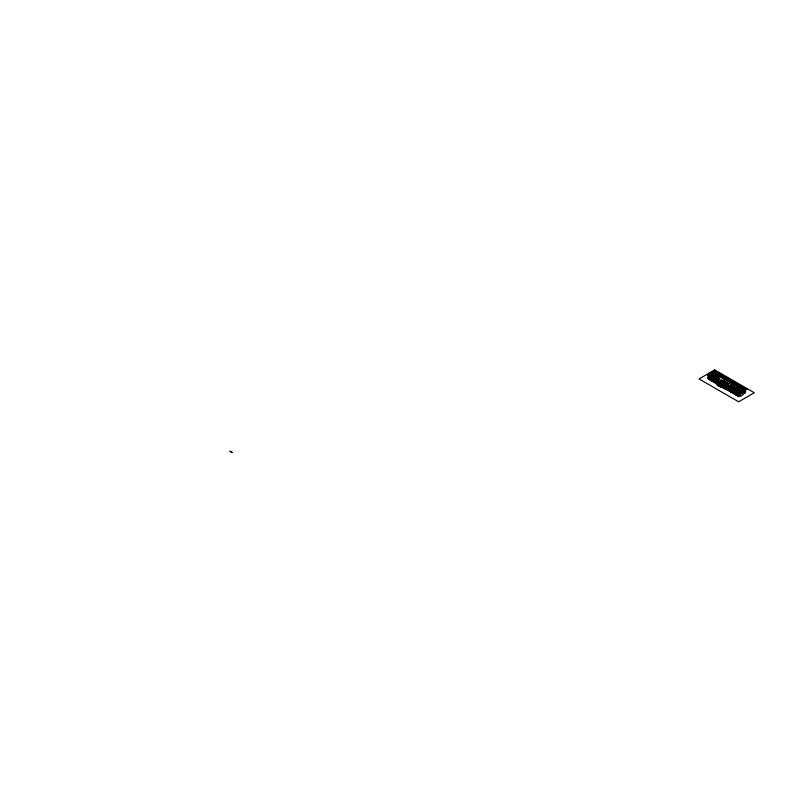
<?xml version="1.0" encoding="UTF-8"?>
<svg xmlns="http://www.w3.org/2000/svg" width="794" height="794" viewBox="0 0 794 794"><rect width="100%" height="100%" fill="white"/><g stroke="black" fill="none" stroke-linecap="round" stroke-linejoin="round"><path stroke-width="1.19" d="M742.192 392.524L742.072 392.593M742.34 392.444L743.7 391.74M741.695 392.792L740.891 393.179M742.678 391.789L742.142 392.097M724.843 385.497L726.401 386.877L724.853 385.963M740.792 393.338L741.368 392.812M742.023 392.474L743.72 391.541M741.785 391.859L741.457 392.583M744.355 391.134L743.849 391.382M741.477 392.573L740.891 393.09M746.628 389.328L742.43 390.152L739.274 393.06L742.767 390.35L746.588 389.199M741.159 393.199L741.636 392.841L741.05 393.149M710.561 377.706C714.253 379.403 709.449 378.43 710.471 376.505M710.809 377.974L710.918 376.753L711.315 378.182M711.235 378.133L710.68 376.733M712.625 379.056C716.416 380.445 711.623 379.83 712.615 377.755M716.555 381.289L718.173 382.132L716.525 381.328L716.545 380.008M716.883 381.477L716.942 380.227M717.26 381.696L717.369 380.475L717.29 381.765M718.709 382.529C722.461 384.167 717.657 383.036 718.699 381.249M719.84 383.105L719.672 381.914M722.699 384.713C726.411 386.4 721.557 385.467 722.689 383.542M723.076 384.971L722.967 383.76M723.334 385.199L723.374 383.949L723.711 385.418M725.111 386.231L725.17 384.981L725.23 386.212M728.703 388.296L728.803 386.956M729.1 388.494L729.071 387.234M730.927 389.467C734.639 391.144 729.785 390.211 730.917 388.296M734.768 391.809L736.395 392.653L734.748 391.849L734.877 390.459M735.105 391.998L735.145 390.747L735.363 392.028M735.552 392.216L735.522 390.966M736.921 393.05L738.549 393.893L736.901 393.09L736.921 391.77L737.378 393.228M722.322 384.475L721.835 384.276M746.777 389.199L739.274 393.06M716.972 373.289C714.838 375.354 720.793 372.852 716.764 374.004L717.369 373.21L715.563 373.617M718.927 384.822L717.389 384.236L718.927 385.08L718.907 385.795L717.429 385.07M707.732 375.622L711.553 372.098L715.374 371.205L746.747 389.278L715.374 371.066L714.709 371.731L715.374 371.066M714.709 371.731L711.553 372.326L708.317 375.244M738.857 393.397L739.343 393.755L707.573 375.671L711.881 372.525L714.64 371.592M742.767 390.122L738.926 393.794L707.543 375.641L708.397 375.205M739.879 386.648L738.847 387.065L741.447 387.115L739.154 387.085L740.266 387.025M710.183 378.53L710.342 376.386M715.215 381.309L714.392 380.951M721.756 382.966L722.49 383.393L722.381 385.566L722.441 383.433L721.657 383.045L721.696 385.169L721.875 383.244M727.254 388.375L726.53 387.958M230.042 451.25L232.324 452.57L229.982 451.29M708.734 375.423L709.439 375.155M739.522 395.938L738.638 396.543L708.159 378.937L708.308 377.626L708.516 378.837M708.308 377.795L709.201 377.299M708.387 378.629L709.201 378.073M709.657 378.093L708.308 379.026L708.308 377.626M711.692 378.401L711.632 377.16M711.176 379.453L711.364 380.743M711.325 379.542L711.553 380.584M712.198 379.77L712.109 377.309M714.124 379.949L714.263 378.559M711.216 380.654L711.216 379.423M713.389 379.492L713.389 378.182L713.469 379.423M714.54 380.912L714.243 382.4M714.352 381.289L714.401 382.49L714.352 381.11M715.235 381.527L715.116 379.661M709.191 378.172L715.463 381.656M715.722 381.596L715.692 379.472L715.702 381.616L716.416 381.993L716.416 379.889M716.545 381.319L716.764 380.763M718.262 381.348L718.153 383.343L718.491 380.515M718.173 380.812L717.667 380.673L717.766 381.904M719.166 381.537L719.166 382.708M717.23 382.956L717.617 384.088M719.424 381.735L719.503 382.946L719.503 381.775M717.28 384.157L717.28 382.926M718.491 383.413L718.491 381.477M717.488 384.236L717.379 382.867M720.565 382.38L720.446 384.445M720.267 382.857L721.289 382.261M719.92 383.145L719.86 381.914L719.066 381.477M718.153 384.653L717.429 385.159L717.488 384.465M721.746 383.532L725.905 386.003M720.406 384.614L720.257 385.924L720.565 384.703L715.493 381.805M718.957 385.775L719.672 385.269L718.113 384.673L720.337 385.795L719.642 385.259M720.565 384.703L708.159 377.716M720.307 385.636L721.091 385.259M732.723 391.809L721.289 385.03M720.406 386.013L721.091 385.497M720.803 386.668L721.22 386.301L726.46 389.328M717.349 385.159L720.386 386.916L721.22 386.43L717.389 385.09M723.731 385.427L723.771 384.177L723.046 383.82M724.217 386.847L724.138 384.385L724.118 385.715M724.555 386.906L724.327 384.852M727.205 386.301L727.254 388.603L727.364 386.212M726.421 389.477L726.49 388.127M726.49 388.296L726.718 389.338M729.041 387.283L729.1 388.524M720.803 386.539L726.044 389.695L726.649 389.179M727.483 388.732L728.555 389L728.555 386.896M726.49 389.526L726.52 385.854M728.545 389L728.396 386.986M729.418 387.541L728.703 387.085L728.674 388.345L730.321 389.149L728.773 388.226M731.671 388.732L731.592 390.023M729.537 390.053L729.755 391.095L729.765 390.36M730.411 390.291L730.411 388.355M731.224 388.484L731.314 389.725M729.428 391.164L729.537 389.884L729.577 391.253M731.691 389.943L731.433 388.703M732.068 390.162L731.999 388.921M732.366 390.33L732.366 389.139M732.415 391.72L732.753 389.378M734.47 390.499L734.47 392.544M733.289 391.859L732.713 391.402M738.787 395.313L733.448 392.038M732.415 392.941L732.564 391.631L732.614 393.01M735.452 393.477L735.611 394.787L735.611 393.556M738.4 392.683L738.42 393.973M735.76 394.439L735.502 393.447M739.432 393.268C737.963 391.611 738.549 395.839 739.462 395.303M737.695 392.206L737.765 393.447M742.122 391.095L742.231 394.31L742.45 391.025C750.072 386.321 742.579 397.893 738.609 396.206M739.74 392.782L739.631 396.007L739.8 392.683M742.231 391.154L739.69 392.623L739.8 395.839M738.142 393.665L738.013 392.464L738.043 393.745M743.293 390.995L742.896 391.71M743.521 390.886L742.678 391.343M742.767 392.266L743.561 391.66M739.522 394.807L738.638 395.313L726.341 388.206M738.698 395.412L739.522 394.936M738.529 396.166L739.512 395.551L709.429 378.182M738.529 396.424L738.37 395.223M745 389.755L745.229 392.772M738.648 386.311L737.408 386.003L739.849 386.192L738.063 386.609C735.641 385.815 739.512 385.239 738.619 386.122M721.786 382.093C722.927 382.857 720.615 379.721 723.324 380.872C724.376 379.274 720.227 381.706 721.339 381.845M726.48 384.832C731.066 383.184 725.24 382.698 726.143 384.614M731.324 387.611L733.517 386.192L731.304 387.323L732.316 385.497L730.917 387.373M718.183 380.038C721.657 376.872 717.806 379.582 717.816 379.8M729.527 380.227C726.133 379.76 728.505 381.666 729.507 380.356M711.493 372.148L742.827 390.102M744.772 392.772L745 389.487M719.801 380.941C724.029 379.056 719.612 379.76 720.257 381.219M738.053 391.492A1.112 0.804 -16.9 0 0 738.42 391.72L739.819 391.144L739.164 390.767L739.403 391.224C736.634 391.948 740.167 389.03 740.286 390.588C740.415 388.613 736.544 390.886 738.48 391.73M714.263 377.944L715.225 378.5M715.692 378.768L716.416 379.185M726.639 385.09L727.364 385.507M715.583 378.837L716.297 379.254M726.52 385.15L727.254 385.576M727.721 385.844L728.455 386.271M714.163 378.629L713.746 379.721M726.292 385.636L725.895 386.738L726.242 385.725M728.674 387.025L729.448 387.462L729.478 388.742L729.279 387.462M733.438 389.715L732.713 389.298L732.644 391.492M713.389 378.252L714.114 378.698M715.057 379.304L715.017 381.15M719.801 381.983L718.907 381.477L718.917 382.529M727.155 386.341L726.976 388.058M732.604 389.368L733.368 389.765L733.328 392.107M710.541 376.902L711.057 377.21M713.072 378.371L714.104 378.966M718.024 381.229L717.131 380.713L717.151 381.507M718.769 381.656L720.178 382.47M722.689 383.919L723.721 384.514M726.113 385.904L725.359 385.457L725.369 386.251M728.763 387.422L729.279 387.73M729.517 387.859L730.033 388.167M730.917 388.663L731.572 389.05M735.482 391.313L734.966 391.005L734.986 391.809M737.745 392.613L738.4 392.99M710.173 376.912L709.955 378.232M711.315 377.587L711.99 377.974M712.714 378.391L714.143 379.214M716.625 380.654L718.064 381.477M718.778 381.894L720.218 382.718M728.773 387.661L730.182 389.149M730.927 388.901L731.602 389.298M734.847 391.164L735.522 391.561M737.001 392.415L738.44 393.238M715.791 380.753L716.297 381.001M721.111 383.82L720.535 383.442L721.111 383.939M721.875 384.256L722.381 384.504M727.195 387.323L726.609 386.956L727.195 387.442M727.939 387.76L728.445 388.008M733.269 390.837L732.683 390.459L733.269 390.956M739.343 394.34L738.757 394.052L739.343 394.459M710.342 378.49L709.608 378.073L709.727 376.654M720.555 384.385L721.289 384.802L721.131 382.787M722.49 385.497L721.409 385.219L721.409 383.294M733.894 392.087L734.629 392.504L734.549 390.45L733.785 390.053L733.835 392.176M708.317 377.974L720.327 384.911M726.53 388.484L729.438 390.172M729.577 390.251L738.559 395.442M708.308 378.609L738.787 396.186M735.552 391.035L735.572 392.226M710.888 376.793L710.838 378.043M744.941 389.526L744.941 392.871M742.896 391.561L742.896 392.196M739.512 392.653L739.432 395.73M739.343 393.328L739.184 395.769M739.065 393.169L739.025 395.859M738.896 393.07L738.867 394.906M739.016 395.233L738.867 395.948M738.787 396.454L738.718 395.184L738.638 396.543M738.549 392.583L738.678 394.975M738.261 392.653L738.281 393.705M738.36 395.214L738.351 395.958M738.033 395.134L738.192 395.859M737.864 395.035L738.023 395.759M737.745 392.236L737.705 393.496M737.705 394.946L737.854 395.67M737.586 394.767L737.636 395.64M737.378 392.057L737.517 393.268M737.418 394.777L737.497 395.462M737.259 394.687L737.338 395.362M737.12 391.988L737.14 393.05M737.09 394.588L737.169 395.273M736.931 394.499L737.011 395.184M736.703 391.998L736.594 393.993L736.594 392.057M736.772 394.4L736.852 395.084M736.475 391.869L736.366 393.854L736.296 391.402M736.227 394.092L736.316 394.777M736.127 391.938L736.127 392.464M736.068 394.003L736.147 394.678M735.929 391.243L735.929 392.464L735.75 391.72M735.909 393.903L735.988 394.588M735.323 393.457L735.323 394.201M735.075 393.427L735.155 394.112M734.916 393.328L734.996 394.013M734.748 393.238L734.827 393.923M734.281 390.41L734.242 392.246M734.232 392.941L734.381 393.665M734.182 390.35L734.142 392.196M734.073 392.841L734.222 393.566M733.904 389.983L733.557 392.236L733.448 390.112M733.894 392.742L734.053 393.477M733.735 392.653L733.884 393.377M733.636 390.182L733.567 393.298L733.517 392.415M733.279 392.385L733.358 393.07M733.09 389.725L733.229 391.66M733.11 392.296L733.19 392.97M732.991 389.665L733.061 391.561M732.951 392.196L733.031 392.881M732.773 392.008L732.783 392.841M732.286 391.71L732.366 392.494M732.187 389.407L732.207 390.201M732.118 391.72L732.207 392.405M731.959 391.621L732.038 392.305M731.83 389.457L731.83 389.983M731.8 391.531L731.879 392.216M731.631 391.442L731.711 392.117M731.512 391.263L731.562 392.137M731.294 388.514L731.254 389.765M731.264 391.224L731.343 391.908M731.105 391.134L731.185 391.819M730.927 388.335L731.066 389.546M730.937 391.035L731.026 391.72M730.778 390.946L730.857 391.631M730.639 388.494L730.52 390.489L730.52 388.554M730.619 390.847L730.698 391.531M730.48 390.668L730.53 391.541M730.321 390.678L730.401 391.363M730.093 390.549L730.242 391.273M730.033 387.899L730.053 388.961M729.924 390.45L730.073 391.174M729.835 387.68L729.815 389M729.656 387.948L729.676 388.742M729.249 389.953L729.249 390.698M728.932 389.884L729.081 390.598M728.773 389.785L728.922 390.509M728.614 389.695L728.763 390.41M728.485 389.517L728.525 390.39M728.316 389.517L728.396 390.201M728.167 386.926L728.167 388.742L728.098 387.283M728.148 389.427L728.227 390.112M727.989 389.328L728.068 390.013M727.84 386.579L727.8 388.643M727.82 389.239L727.899 389.923M727.761 386.618L727.641 388.822M727.661 389.139L727.741 389.824M727.483 385.834L727.493 389.785M727.433 388.921L727.433 389.755M727.125 388.832L727.274 389.556M726.957 388.742L727.115 389.467M726.917 386.162L726.877 387.998M726.798 388.643L726.877 389.328M726.639 385.785L726.649 387.938M726.292 386.221L726.262 386.857L726.133 386.172M725.736 385.418L725.756 386.47M725.527 385.189L725.508 386.519M723.582 384.177L723.602 385.229M723.205 383.959L723.215 385.011M722.997 383.73L722.977 385.05M722.173 383.81L722.282 385.348M722.054 383.343L722.113 385.239M721.518 383.234L721.518 385.159M721.289 382.698L721.18 385.09M721.111 385.279L721.111 386.132M720.843 383.075L720.902 384.544M720.664 382.976L720.803 384.485M720.327 382.063L720.386 386.916M720.218 382.122L720.198 383.452M720.039 382.39L720.059 383.184M720.148 384.703L720.148 385.447M719.84 384.624L719.989 385.348M719.672 384.534L719.83 385.259M719.513 384.435L719.642 385.517M719.384 384.256L719.433 385.13M719.285 381.696L719.304 382.748M719.215 384.266L719.295 384.951M719.056 384.177L719.136 384.852M718.888 384.078L718.967 384.762M718.729 383.988L718.808 384.673M718.56 383.889L718.649 384.574M718.342 383.661L718.391 384.534M718.332 383.671L718.332 384.504M718.024 383.581L718.173 384.306M717.885 380.892L717.905 381.944M717.865 383.492L717.945 384.167M717.687 380.663L717.687 381.974M717.697 383.393L717.786 384.078M717.121 382.956L717.121 383.701M716.883 382.916L716.962 383.601M716.714 382.827L716.803 383.512M716.555 382.728L716.635 383.413M716.406 383.383L716.367 382.519L716.357 383.363M716.297 382.053L716.337 379.929L716.029 381.735M716.039 382.43L716.188 383.155M715.97 379.84L715.93 381.676M715.87 382.341L716.029 383.065M715.702 382.242L715.86 382.966M715.533 382.142L715.692 382.867M715.414 379.661L715.364 382.787L715.315 381.914M715.235 379.601L715.344 381.725M715.076 381.884L715.166 382.559M714.918 381.785L714.997 382.47M714.779 379.155L714.838 381.051M714.759 381.696L714.838 382.38M714.61 379.056L714.57 380.892M714.58 381.497L714.59 382.341M714.501 378.788L714.431 380.981M713.975 378.629L713.985 379.681M713.925 381.219L714.005 381.894M713.766 381.12L713.846 381.805M713.588 378.41L713.608 379.463M713.598 381.031L713.677 381.706M713.439 380.931L713.518 381.616M713.32 380.763L713.369 381.636M713.072 377.994L713.052 379.224L713.022 377.964M713.072 380.723L713.151 381.408M712.913 380.624L712.992 381.309M712.833 378.232L712.853 379.026M712.744 380.534L712.823 381.219M712.585 380.435L712.665 381.12M712.426 377.974L712.307 379.969L712.307 377.081M712.417 380.346L712.496 381.031M712.287 380.157L712.337 381.031M712.129 380.177L712.208 380.862M711.99 377.378L711.98 378.698M711.89 380.038L712.049 380.763M711.821 377.646L711.831 378.44M711.732 379.949L711.881 380.673M711.573 379.85L711.573 380.584M711.434 377.428L711.454 378.222M711.057 379.453L711.057 380.187M710.739 379.373L710.888 380.098M710.59 376.435L710.699 377.785M710.58 379.284L710.729 380.008M710.412 379.185L710.561 379.909M710.283 379.006L710.332 379.879M710.233 376.445L710.233 378.549M710.114 379.016L710.193 379.701M709.955 378.917L710.034 379.601M709.896 376.753L709.866 378.172M709.786 378.827L709.876 379.512M709.628 378.728L709.707 379.413M709.499 376.247L709.499 378.341M709.469 378.639L709.548 379.324M709.32 376.138L709.3 379.284L709.092 376.267M709.042 377.527L709.082 379.056M708.873 377.616L708.844 378.917M708.714 377.716L708.685 378.827M730.708 382.222L733.1 382.4L730.708 382.222M726.768 382.51C724.594 386.41 723.701 380.564 726.768 382.51M730.976 386.073L730.232 386.787L729.1 386.321L730.887 384.673L731.711 385.328L730.976 386.073M714.292 372.614L716.099 372.852L714.531 372.317L715.196 372.158L716.426 372.843L714.292 372.614M715.88 377.597C714.263 379.423 718.888 376.813 716.287 376.247L714.501 377.894L715.88 377.597M725.924 379.423C728.207 381.448 728.862 378.033 725.924 379.423M723.384 377.329C724.465 378.798 721.627 376.445 723.463 378.182L725.25 377.765L723.443 377.259M730.708 386.122L729.517 386.241L730.123 385.676L730.708 386.122M731.413 385.388L730.341 385.487L731.413 385.388M734.311 383.234L732.266 383.085L734.311 383.234M736.336 384.395L734.261 384.326L736.336 384.395M723.662 377.398L724.843 377.696L723.701 377.368M736.504 388.206L735.125 389.487L733.855 389.06L735.641 387.422L736.504 388.206M736.207 388.226C734.589 391.015 733.974 387.015 736.207 388.226M716.942 377.031L715.702 377.09L716.297 376.545L716.942 377.031M724.694 383.095C726.024 385.159 727.106 380.276 724.694 383.095M726.351 384.058C727.691 386.122 728.773 381.239 726.351 384.058M713.518 374.649L712.923 376.406C716.992 372.575 710.64 379.721 713.131 374.996L711.523 376.177L713.518 374.649M737.983 388.772L737.378 390.529C741.447 386.688 735.095 393.834 737.586 389.11L735.988 390.301L737.983 388.772M711.742 373.617L711.295 374.907C708.774 376.991 715.602 373.001 711.603 374.798L711.742 373.617M717.885 374.699L718.709 375.433L720.495 375.016L717.885 374.699M718.183 374.768L720.089 374.947L718.183 374.768M728.029 379.651L726.212 379.562L728.029 379.651M715.503 375.79L714.342 377.795L714.471 377.061L712.913 376.971L715.503 375.79M723.523 376.882L722.034 377.349L723.155 376.713L720.833 376.664L723.523 376.882M714.937 376.306L714.084 376.545L714.937 376.306M714.511 379.969L715.057 380.435L714.531 380.028M741.427 387.412C739.293 389.477 745.258 386.976 741.219 388.127C743.363 386.063 737.398 388.564 741.427 387.412M743.055 388.653C738.281 389.169 745.437 387.79 743.055 388.653M717.836 377.14L716.049 378.788L717.19 379.443L716.456 378.708L717.071 378.143L717.915 378.639L717.28 377.954L717.826 377.448L718.937 377.775L717.836 377.14M724.247 380.832L722.451 382.48L723.503 381.825L724.297 382.281C721.657 384.981 727.294 379.86 724.505 382.093L723.711 381.626L724.247 380.832M729.1 383.641L727.314 385.288L728.267 385.844L727.721 385.209L729.1 383.641M733.904 386.41L732.118 388.058L733.904 386.41M734.44 386.728L732.654 388.375L733.616 388.921L733.07 388.296L734.44 386.728M737.229 388.335L735.442 389.983L737.229 388.335M714.709 369.895L699.048 378.937L738.638 401.794L754.3 392.752L714.709 369.895M718.709 373.984L716.922 374.401L718.709 373.984M720.744 375.155L721.28 375.641L719.701 376.009L721.696 375.711L720.744 375.155M722.034 375.909L720.247 376.326L722.034 375.909M726.083 378.242L726.629 378.728L725.051 379.095L727.036 378.798L726.083 378.242M730.698 380.902L728.912 381.328L730.639 381.725C728.277 382.46 733.864 381.12 730.847 381.676L730.053 381.219L730.698 380.902M735.621 385.03L736.514 385.715L738.301 385.298L737.16 384.643L737.894 385.229L735.621 385.03M736.604 395.045L736.554 394.171L736.534 395.015M734.599 393.893L734.559 393.02L734.549 393.864"/></g></svg>
